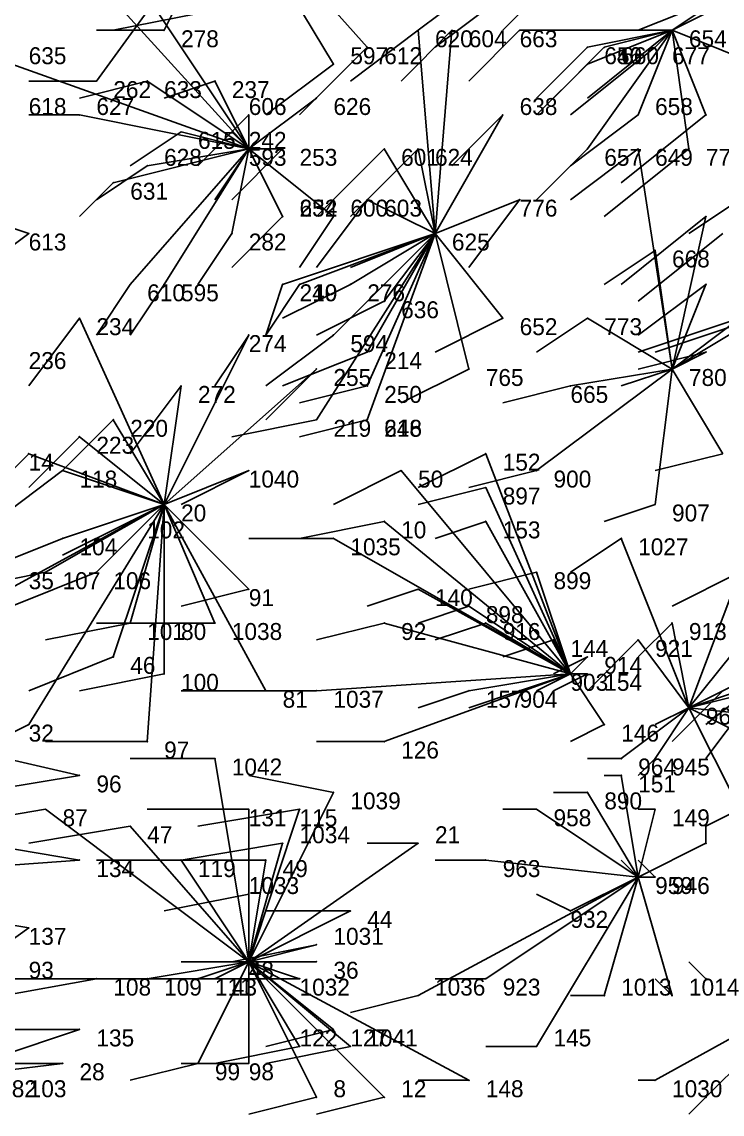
# Model space of a CAD drawing. Extents: x 13.668 to 13.876, y -34.05 to -33.931.
# Drawn here: x 13.7156 to 13.757, y -34.048 to -33.9835 of the extents above; entities that cross this region are included whole.
import ezdxf

# ---------------------------------------------------------------- set-up
doc = ezdxf.new("R2010")
doc.units = 0
for name, color, linetype in [('Facilities', 3, 'CONTINUOUS'), ('Facilities_lines', 3, 'CONTINUOUS'), ('Normals', 1, 'CONTINUOUS'), ('Source_points', 5, 'CONTINUOUS'), ('Text', 3, 'CONTINUOUS')]:
    doc.layers.add(name, color=color, linetype=linetype)

msp = doc.modelspace()

# ---------------------------------------------------------------- linework, layer by layer
at = {"layer": 'Facilities', "color": 3}
for p in [(13.754, -33.984, -1.216), (13.729, -33.991, -1.217), (13.74, -33.996, -1.217), (13.754, -34.004, -1.217), (13.724, -34.012, -1.218), (13.748, -34.022, -1.217), (13.755, -34.024, -1.217), (13.752, -34.034, -1.217), (13.729, -34.039, -1.218), (13.756, -34.04, -1.216)]:
    msp.add_point(p, dxfattribs=at)
at = {"layer": 'Facilities_lines', "color": 3}
for p, q in [((13.728, -33.976, -1.217), (13.72, -33.987, -1.218)), ((13.728, -33.976, -1.217), (13.724, -33.984, -1.218)), ((13.728, -33.976, -1.217), (13.734, -33.986, -1.217)), ((13.728, -33.976, -1.217), (13.736, -33.985, -1.217)), ((13.729, -33.991, -1.217), (13.721, -33.979, -1.217)), ((13.729, -33.991, -1.217), (13.719, -33.98, -1.217)), ((13.754, -33.984, -1.216), (13.76, -33.981, -1.215)), ((13.754, -33.984, -1.216), (13.757, -33.982, -1.216)), ((13.74, -33.996, -1.217), (13.739, -33.984, -1.217)), ((13.74, -33.996, -1.217), (13.741, -33.984, -1.217)), ((13.754, -33.984, -1.216), (13.745, -33.984, -1.217)), ((13.754, -33.984, -1.216), (13.749, -33.986, -1.216)), ((13.754, -33.984, -1.216), (13.749, -33.985, -1.217)), ((13.754, -33.984, -1.216), (13.749, -33.991, -1.217)), ((13.754, -33.984, -1.216), (13.75, -33.985, -1.216)), ((13.754, -33.984, -1.216), (13.752, -33.989, -1.217)), ((13.754, -33.984, -1.216), (13.753, -33.985, -1.217)), ((13.754, -33.984, -1.216), (13.756, -33.989, -1.216)), ((13.754, -33.984, -1.216), (13.764, -33.988, -1.215)), ((13.754, -33.984, -1.216), (13.755, -33.991, -1.217)), ((13.729, -33.991, -1.217), (13.715, -33.986, -1.217)), ((13.729, -33.991, -1.217), (13.723, -33.987, -1.217)), ((13.729, -33.991, -1.217), (13.727, -33.987, -1.218)), ((13.729, -33.991, -1.217), (13.733, -33.988, -1.217)), ((13.729, -33.991, -1.217), (13.719, -33.989, -1.217)), ((13.729, -33.991, -1.217), (13.729, -33.989, -1.217)), ((13.74, -33.996, -1.217), (13.744, -33.989, -1.216)), ((13.729, -33.991, -1.217), (13.725, -33.99, -1.217)), ((13.729, -33.991, -1.217), (13.728, -33.99, -1.218)), ((13.729, -33.991, -1.217), (13.721, -33.993, -1.217)), ((13.729, -33.991, -1.217), (13.722, -33.999, -1.217)), ((13.729, -33.991, -1.217), (13.723, -33.992, -1.217)), ((13.729, -33.991, -1.217), (13.724, -33.999, -1.217)), ((13.729, -33.991, -1.217), (13.728, -33.996, -1.218)), ((13.729, -33.991, -1.217), (13.731, -33.995, -1.218)), ((13.729, -33.991, -1.217), (13.731, -33.991, -1.218)), ((13.729, -33.991, -1.217), (13.734, -33.995, -1.216)), ((13.729, -33.991, -1.217), (13.731, -33.995, -1.217)), ((13.74, -33.996, -1.217), (13.737, -33.991, -1.217)), ((13.74, -33.996, -1.217), (13.739, -33.991, -1.217)), ((13.754, -34.004, -1.217), (13.752, -33.991, -1.216)), ((13.707, -33.993, -1.218), (13.716, -33.996, -1.217)), ((13.74, -33.996, -1.217), (13.736, -33.994, -1.217)), ((13.74, -33.996, -1.217), (13.745, -33.994, -1.217)), ((13.754, -34.004, -1.217), (13.756, -33.995, -1.217)), ((13.74, -33.996, -1.217), (13.731, -33.999, -1.218)), ((13.74, -33.996, -1.217), (13.732, -33.999, -1.218)), ((13.74, -33.996, -1.217), (13.733, -34.007, -1.218)), ((13.74, -33.996, -1.217), (13.734, -34.002, -1.217)), ((13.74, -33.996, -1.217), (13.735, -33.999, -1.218)), ((13.74, -33.996, -1.217), (13.736, -34.003, -1.218)), ((13.74, -33.996, -1.217), (13.736, -34.007, -1.218)), ((13.74, -33.996, -1.217), (13.736, -34.005, -1.218)), ((13.74, -33.996, -1.217), (13.736, -34.007, -1.217)), ((13.74, -33.996, -1.217), (13.737, -34, -1.217)), ((13.74, -33.996, -1.217), (13.744, -34.001, -1.217)), ((13.74, -33.996, -1.217), (13.742, -34.004, -1.217)), ((13.754, -34.004, -1.217), (13.753, -33.997, -1.217)), ((13.754, -34.004, -1.217), (13.756, -33.999, -1.217)), ((13.724, -34.012, -1.218), (13.719, -34.001, -1.218)), ((13.754, -34.004, -1.217), (13.749, -34.001, -1.216)), ((13.754, -34.004, -1.217), (13.759, -34.001, -1.217)), ((13.754, -34.004, -1.217), (13.758, -34.001, -1.217)), ((13.724, -34.012, -1.218), (13.729, -34.002, -1.218)), ((13.754, -34.004, -1.217), (13.756, -34.003, -1.217)), ((13.724, -34.012, -1.218), (13.733, -34.004, -1.218)), ((13.754, -34.004, -1.217), (13.746, -34.01, -1.216)), ((13.754, -34.004, -1.217), (13.748, -34.005, -1.217)), ((13.754, -34.004, -1.217), (13.753, -34.012, -1.217)), ((13.754, -34.004, -1.217), (13.757, -34.009, -1.217)), ((13.724, -34.012, -1.218), (13.725, -34.005, -1.218)), ((13.724, -34.012, -1.218), (13.721, -34.007, -1.218)), ((13.724, -34.012, -1.218), (13.719, -34.008, -1.218)), ((13.724, -34.012, -1.218), (13.716, -34.009, -1.218)), ((13.748, -34.022, -1.217), (13.743, -34.009, -1.218)), ((13.724, -34.012, -1.218), (13.718, -34.01, -1.219)), ((13.724, -34.012, -1.218), (13.729, -34.01, -1.217)), ((13.748, -34.022, -1.217), (13.738, -34.01, -1.218)), ((13.748, -34.022, -1.217), (13.743, -34.011, -1.216)), ((13.724, -34.012, -1.218), (13.713, -34.018, -1.218)), ((13.724, -34.012, -1.218), (13.716, -34.025, -1.218)), ((13.724, -34.012, -1.218), (13.717, -34.016, -1.218)), ((13.724, -34.012, -1.218), (13.718, -34.014, -1.219)), ((13.724, -34.012, -1.218), (13.72, -34.016, -1.219)), ((13.724, -34.012, -1.218), (13.721, -34.021, -1.218)), ((13.724, -34.012, -1.218), (13.722, -34.019, -1.219)), ((13.724, -34.012, -1.218), (13.722, -34.013, -1.218)), ((13.724, -34.012, -1.218), (13.723, -34.026, -1.218)), ((13.724, -34.012, -1.218), (13.724, -34.019, -1.218)), ((13.724, -34.012, -1.218), (13.73, -34.023, -1.218)), ((13.724, -34.012, -1.218), (13.729, -34.017, -1.218)), ((13.724, -34.012, -1.218), (13.724, -34.022, -1.219)), ((13.724, -34.012, -1.218), (13.727, -34.019, -1.217)), ((13.748, -34.022, -1.217), (13.737, -34.013, -1.218)), ((13.748, -34.022, -1.217), (13.743, -34.013, -1.218)), ((13.748, -34.022, -1.217), (13.734, -34.014, -1.217)), ((13.755, -34.024, -1.217), (13.751, -34.014, -1.217)), ((13.755, -34.024, -1.217), (13.763, -34.014, -1.217)), ((13.748, -34.022, -1.217), (13.746, -34.016, -1.216)), ((13.755, -34.024, -1.217), (13.758, -34.016, -1.216)), ((13.748, -34.022, -1.217), (13.739, -34.017, -1.218)), ((13.748, -34.022, -1.217), (13.742, -34.018, -1.217)), ((13.748, -34.022, -1.217), (13.737, -34.019, -1.218)), ((13.748, -34.022, -1.217), (13.743, -34.019, -1.217)), ((13.755, -34.024, -1.217), (13.754, -34.019, -1.217)), ((13.748, -34.022, -1.217), (13.747, -34.02, -1.218)), ((13.755, -34.024, -1.217), (13.752, -34.02, -1.217)), ((13.748, -34.022, -1.217), (13.749, -34.021, -1.217)), ((13.755, -34.024, -1.217), (13.761, -34.021, -1.217)), ((13.755, -34.024, -1.217), (13.764, -34.021, -1.217)), ((13.748, -34.022, -1.217), (13.733, -34.023, -1.217)), ((13.748, -34.022, -1.217), (13.737, -34.026, -1.218)), ((13.748, -34.022, -1.217), (13.742, -34.023, -1.218)), ((13.748, -34.022, -1.217), (13.745, -34.023, -1.217)), ((13.748, -34.022, -1.217), (13.75, -34.025, -1.218)), ((13.748, -34.022, -1.217), (13.749, -34.022, -1.218)), ((13.755, -34.024, -1.217), (13.757, -34.023, -1.217)), ((13.755, -34.024, -1.217), (13.759, -34.023, -1.217)), ((13.755, -34.024, -1.217), (13.751, -34.027, -1.217)), ((13.755, -34.024, -1.217), (13.753, -34.027, -1.216)), ((13.755, -34.024, -1.217), (13.764, -34.025, -1.218)), ((13.755, -34.024, -1.217), (13.761, -34.027, -1.217)), ((13.755, -34.024, -1.217), (13.758, -34.03, -1.217)), ((13.706, -34.025, -1.219), (13.719, -34.028, -1.219)), ((13.729, -34.039, -1.218), (13.727, -34.027, -1.217)), ((13.752, -34.034, -1.217), (13.751, -34.028, -1.218)), ((13.729, -34.039, -1.218), (13.734, -34.029, -1.217)), ((13.752, -34.034, -1.217), (13.749, -34.029, -1.217)), ((13.729, -34.039, -1.218), (13.717, -34.03, -1.218)), ((13.729, -34.039, -1.218), (13.732, -34.03, -1.218)), ((13.729, -34.039, -1.218), (13.729, -34.03, -1.219)), ((13.752, -34.034, -1.217), (13.746, -34.03, -1.217)), ((13.752, -34.034, -1.217), (13.753, -34.03, -1.218)), ((13.729, -34.039, -1.218), (13.722, -34.031, -1.218)), ((13.729, -34.039, -1.218), (13.739, -34.032, -1.218)), ((13.729, -34.039, -1.218), (13.731, -34.032, -1.217)), ((13.752, -34.034, -1.217), (13.756, -34.032, -1.217)), ((13.691, -34.035, -1.22), (13.719, -34.033, -1.22)), ((13.729, -34.039, -1.218), (13.725, -34.033, -1.218)), ((13.729, -34.039, -1.218), (13.73, -34.033, -1.219)), ((13.752, -34.034, -1.217), (13.743, -34.033, -1.217)), ((13.752, -34.034, -1.217), (13.739, -34.041, -1.217)), ((13.752, -34.034, -1.217), (13.743, -34.04, -1.217)), ((13.752, -34.034, -1.217), (13.746, -34.044, -1.218)), ((13.752, -34.034, -1.217), (13.748, -34.036, -1.217)), ((13.752, -34.034, -1.217), (13.75, -34.041, -1.217)), ((13.752, -34.034, -1.217), (13.753, -34.034, -1.217)), ((13.752, -34.034, -1.217), (13.754, -34.041, -1.217)), ((13.729, -34.039, -1.218), (13.729, -34.035, -1.217)), ((13.729, -34.039, -1.218), (13.735, -34.036, -1.218)), ((13.709, -34.042, -1.219), (13.716, -34.037, -1.219)), ((13.729, -34.039, -1.218), (13.733, -34.038, -1.217)), ((13.729, -34.039, -1.218), (13.723, -34.04, -1.219)), ((13.729, -34.039, -1.218), (13.726, -34.045, -1.219)), ((13.729, -34.039, -1.218), (13.726, -34.04, -1.218)), ((13.729, -34.039, -1.218), (13.727, -34.04, -1.218)), ((13.729, -34.039, -1.218), (13.733, -34.047, -1.218)), ((13.729, -34.039, -1.218), (13.733, -34.039, -1.218)), ((13.729, -34.039, -1.218), (13.737, -34.047, -1.218)), ((13.729, -34.039, -1.218), (13.729, -34.045, -1.218)), ((13.729, -34.039, -1.218), (13.732, -34.044, -1.218)), ((13.729, -34.039, -1.218), (13.734, -34.043, -1.218)), ((13.729, -34.039, -1.218), (13.742, -34.046, -1.218)), ((13.729, -34.039, -1.218), (13.732, -34.04, -1.217)), ((13.729, -34.039, -1.218), (13.735, -34.044, -1.217)), ((13.709, -34.042, -1.219), (13.72, -34.04, -1.219)), ((13.762, -34.041, -1.217), (13.753, -34.046, -1.217)), ((13.762, -34.041, -1.217), (13.756, -34.047, -1.217)), ((13.71, -34.046, -1.219), (13.719, -34.043, -1.219)), ((13.71, -34.046, -1.219), (13.718, -34.045, -1.218))]:
    msp.add_line(p, q, dxfattribs=at)
at = {"layer": 'Normals', "color": 1}
for p, q in [((13.748, -33.98, -1.216), (13.744, -33.984, -1.116)), ((13.743, -33.981, -1.217), (13.739, -33.984, -1.117)), ((13.744, -33.982, -1.216), (13.74, -33.985, -1.116)), ((13.757, -33.982, -1.216), (13.752, -33.984, -1.116)), ((13.726, -33.983, -1.217), (13.721, -33.984, -1.117)), ((13.724, -33.984, -1.218), (13.72, -33.984, -1.118)), ((13.739, -33.984, -1.217), (13.735, -33.987, -1.117)), ((13.741, -33.984, -1.217), (13.738, -33.987, -1.117)), ((13.745, -33.984, -1.217), (13.742, -33.987, -1.117)), ((13.754, -33.984, -1.216), (13.749, -33.988, -1.116)), ((13.736, -33.985, -1.217), (13.732, -33.989, -1.117)), ((13.749, -33.985, -1.217), (13.746, -33.988, -1.117)), ((13.75, -33.985, -1.216), (13.747, -33.988, -1.116)), ((13.753, -33.985, -1.217), (13.748, -33.989, -1.117)), ((13.734, -33.986, -1.217), (13.73, -33.989, -1.117)), ((13.749, -33.986, -1.216), (13.746, -33.989, -1.116)), ((13.72, -33.987, -1.218), (13.716, -33.987, -1.118)), ((13.723, -33.987, -1.217), (13.719, -33.988, -1.117)), ((13.727, -33.987, -1.218), (13.724, -33.988, -1.118)), ((13.733, -33.988, -1.217), (13.729, -33.991, -1.117)), ((13.719, -33.989, -1.217), (13.716, -33.989, -1.117)), ((13.729, -33.989, -1.217), (13.727, -33.991, -1.117)), ((13.744, -33.989, -1.216), (13.741, -33.992, -1.116)), ((13.752, -33.989, -1.217), (13.748, -33.992, -1.117)), ((13.756, -33.989, -1.216), (13.751, -33.993, -1.116)), ((13.725, -33.99, -1.217), (13.722, -33.992, -1.117)), ((13.728, -33.99, -1.218), (13.726, -33.992, -1.118)), ((13.729, -33.991, -1.217), (13.727, -33.994, -1.117)), ((13.731, -33.991, -1.218), (13.728, -33.994, -1.118)), ((13.737, -33.991, -1.217), (13.733, -33.995, -1.117)), ((13.739, -33.991, -1.217), (13.735, -33.995, -1.117)), ((13.749, -33.991, -1.217), (13.746, -33.994, -1.117)), ((13.752, -33.991, -1.216), (13.748, -33.994, -1.116)), ((13.755, -33.991, -1.217), (13.75, -33.995, -1.117)), ((13.723, -33.992, -1.217), (13.72, -33.994, -1.117)), ((13.761, -33.992, -1.217), (13.755, -33.996, -1.117)), ((13.721, -33.993, -1.217), (13.719, -33.995, -1.117)), ((13.736, -33.994, -1.217), (13.733, -33.998, -1.117)), ((13.745, -33.994, -1.217), (13.742, -33.998, -1.117)), ((13.731, -33.995, -1.218), (13.728, -33.998, -1.118)), ((13.731, -33.995, -1.217), (13.728, -33.998, -1.117)), ((13.734, -33.995, -1.216), (13.732, -33.998, -1.116)), ((13.756, -33.995, -1.217), (13.751, -33.999, -1.117)), ((13.716, -33.996, -1.217), (13.712, -33.999, -1.117)), ((13.728, -33.996, -1.218), (13.726, -33.999, -1.118)), ((13.74, -33.996, -1.217), (13.735, -33.998, -1.117)), ((13.757, -33.996, -1.216), (13.752, -34, -1.116)), ((13.753, -33.997, -1.217), (13.75, -33.999, -1.117)), ((13.722, -33.999, -1.217), (13.72, -34.002, -1.117)), ((13.724, -33.999, -1.217), (13.722, -34.002, -1.117)), ((13.731, -33.999, -1.218), (13.73, -34.002, -1.118)), ((13.732, -33.999, -1.218), (13.73, -34.002, -1.118)), ((13.735, -33.999, -1.218), (13.731, -34.001, -1.118)), ((13.756, -33.999, -1.217), (13.752, -34.002, -1.117)), ((13.737, -34, -1.217), (13.733, -34.002, -1.117)), ((13.719, -34.001, -1.218), (13.716, -34.005, -1.118)), ((13.744, -34.001, -1.217), (13.74, -34.003, -1.117)), ((13.749, -34.001, -1.216), (13.746, -34.003, -1.116)), ((13.758, -34.001, -1.217), (13.752, -34.003, -1.117)), ((13.759, -34.001, -1.217), (13.753, -34.003, -1.117)), ((13.729, -34.002, -1.218), (13.727, -34.005, -1.118)), ((13.734, -34.002, -1.217), (13.73, -34.005, -1.117)), ((13.736, -34.003, -1.218), (13.731, -34.005, -1.118)), ((13.756, -34.003, -1.217), (13.752, -34.004, -1.117)), ((13.733, -34.004, -1.218), (13.73, -34.007, -1.118)), ((13.742, -34.004, -1.217), (13.738, -34.006, -1.117)), ((13.754, -34.004, -1.217), (13.751, -34.005, -1.117)), ((13.725, -34.005, -1.218), (13.722, -34.009, -1.118)), ((13.736, -34.005, -1.218), (13.732, -34.006, -1.118)), ((13.748, -34.005, -1.217), (13.744, -34.006, -1.117)), ((13.721, -34.007, -1.218), (13.718, -34.01, -1.118)), ((13.733, -34.007, -1.218), (13.728, -34.008, -1.118)), ((13.736, -34.007, -1.218), (13.732, -34.008, -1.118)), ((13.736, -34.007, -1.217), (13.732, -34.008, -1.117)), ((13.719, -34.008, -1.218), (13.716, -34.011, -1.118)), ((13.716, -34.009, -1.218), (13.712, -34.013, -1.118)), ((13.743, -34.009, -1.218), (13.739, -34.011, -1.118)), ((13.757, -34.009, -1.217), (13.753, -34.01, -1.117)), ((13.718, -34.01, -1.219), (13.714, -34.013, -1.119)), ((13.729, -34.01, -1.217), (13.725, -34.012, -1.117)), ((13.738, -34.01, -1.218), (13.734, -34.012, -1.118)), ((13.746, -34.01, -1.216), (13.742, -34.011, -1.116)), ((13.743, -34.011, -1.216), (13.739, -34.012, -1.116)), ((13.724, -34.012, -1.218), (13.721, -34.013, -1.118)), ((13.753, -34.012, -1.217), (13.75, -34.013, -1.117)), ((13.722, -34.013, -1.218), (13.718, -34.015, -1.118)), ((13.737, -34.013, -1.218), (13.732, -34.014, -1.118)), ((13.743, -34.013, -1.218), (13.74, -34.014, -1.118)), ((13.718, -34.014, -1.219), (13.713, -34.016, -1.119)), ((13.734, -34.014, -1.217), (13.729, -34.014, -1.117)), ((13.751, -34.014, -1.217), (13.748, -34.016, -1.117)), ((13.717, -34.016, -1.218), (13.712, -34.017, -1.118)), ((13.72, -34.016, -1.219), (13.715, -34.018, -1.119)), ((13.746, -34.016, -1.216), (13.742, -34.017, -1.116)), ((13.758, -34.016, -1.216), (13.754, -34.018, -1.116)), ((13.729, -34.017, -1.218), (13.725, -34.018, -1.118)), ((13.739, -34.017, -1.218), (13.736, -34.018, -1.118)), ((13.742, -34.018, -1.217), (13.739, -34.019, -1.117)), ((13.722, -34.019, -1.219), (13.717, -34.02, -1.119)), ((13.724, -34.019, -1.218), (13.72, -34.019, -1.118)), ((13.727, -34.019, -1.217), (13.723, -34.019, -1.117)), ((13.737, -34.019, -1.218), (13.733, -34.02, -1.118)), ((13.743, -34.019, -1.217), (13.74, -34.02, -1.117)), ((13.754, -34.019, -1.217), (13.752, -34.021, -1.117)), ((13.747, -34.02, -1.218), (13.744, -34.021, -1.118)), ((13.752, -34.02, -1.217), (13.749, -34.023, -1.117)), ((13.721, -34.021, -1.218), (13.716, -34.023, -1.118)), ((13.749, -34.021, -1.217), (13.747, -34.022, -1.117)), ((13.761, -34.021, -1.217), (13.756, -34.025, -1.117)), ((13.724, -34.022, -1.219), (13.719, -34.023, -1.119)), ((13.748, -34.022, -1.217), (13.746, -34.023, -1.117)), ((13.749, -34.022, -1.218), (13.747, -34.023, -1.118)), ((13.73, -34.023, -1.218), (13.725, -34.023, -1.118)), ((13.733, -34.023, -1.217), (13.729, -34.023, -1.117)), ((13.742, -34.023, -1.218), (13.739, -34.024, -1.118)), ((13.745, -34.023, -1.217), (13.742, -34.024, -1.117)), ((13.757, -34.023, -1.217), (13.754, -34.026, -1.117)), ((13.759, -34.023, -1.217), (13.756, -34.027, -1.117)), ((13.755, -34.024, -1.217), (13.753, -34.025, -1.117)), ((13.716, -34.025, -1.218), (13.712, -34.027, -1.118)), ((13.75, -34.025, -1.218), (13.748, -34.026, -1.118)), ((13.723, -34.026, -1.218), (13.717, -34.026, -1.118)), ((13.737, -34.026, -1.218), (13.733, -34.026, -1.118)), ((13.727, -34.027, -1.217), (13.722, -34.027, -1.117)), ((13.751, -34.027, -1.217), (13.749, -34.027, -1.117)), ((13.753, -34.027, -1.216), (13.752, -34.028, -1.116)), ((13.719, -34.028, -1.219), (13.713, -34.029, -1.119)), ((13.734, -34.029, -1.217), (13.729, -34.028, -1.117)), ((13.751, -34.028, -1.218), (13.75, -34.028, -1.118)), ((13.749, -34.029, -1.217), (13.747, -34.029, -1.117)), ((13.717, -34.03, -1.218), (13.711, -34.031, -1.118)), ((13.729, -34.03, -1.219), (13.723, -34.03, -1.119)), ((13.732, -34.03, -1.218), (13.726, -34.031, -1.118)), ((13.746, -34.03, -1.217), (13.744, -34.03, -1.117)), ((13.753, -34.03, -1.218), (13.752, -34.03, -1.118)), ((13.758, -34.03, -1.217), (13.756, -34.031, -1.117)), ((13.722, -34.031, -1.218), (13.716, -34.032, -1.118)), ((13.756, -34.032, -1.217), (13.756, -34.031, -1.117)), ((13.719, -34.033, -1.22), (13.713, -34.032, -1.12)), ((13.731, -34.032, -1.217), (13.725, -34.033, -1.117)), ((13.739, -34.032, -1.218), (13.736, -34.032, -1.118)), ((13.725, -34.033, -1.218), (13.72, -34.033, -1.118)), ((13.73, -34.033, -1.219), (13.725, -34.033, -1.119)), ((13.743, -34.033, -1.217), (13.74, -34.033, -1.117)), ((13.752, -34.034, -1.217), (13.751, -34.033, -1.117)), ((13.753, -34.034, -1.217), (13.752, -34.033, -1.117)), ((13.729, -34.035, -1.217), (13.724, -34.036, -1.117)), ((13.748, -34.036, -1.217), (13.746, -34.035, -1.117)), ((13.716, -34.037, -1.219), (13.71, -34.036, -1.119)), ((13.735, -34.036, -1.218), (13.73, -34.036, -1.118)), ((13.733, -34.038, -1.217), (13.728, -34.039, -1.117)), ((13.729, -34.039, -1.218), (13.725, -34.039, -1.118)), ((13.733, -34.039, -1.218), (13.728, -34.039, -1.118)), ((13.756, -34.04, -1.216), (13.755, -34.039, -1.116)), ((13.72, -34.04, -1.219), (13.714, -34.04, -1.119)), ((13.723, -34.04, -1.219), (13.718, -34.04, -1.119)), ((13.726, -34.04, -1.218), (13.721, -34.04, -1.118)), ((13.727, -34.04, -1.218), (13.722, -34.04, -1.118)), ((13.732, -34.04, -1.217), (13.727, -34.04, -1.117)), ((13.743, -34.04, -1.217), (13.74, -34.04, -1.117)), ((13.754, -34.041, -1.217), (13.753, -34.04, -1.117)), ((13.739, -34.041, -1.217), (13.735, -34.042, -1.117)), ((13.75, -34.041, -1.217), (13.748, -34.041, -1.117)), ((13.719, -34.043, -1.219), (13.714, -34.043, -1.119)), ((13.734, -34.043, -1.218), (13.73, -34.044, -1.118)), ((13.732, -34.044, -1.218), (13.727, -34.045, -1.118)), ((13.735, -34.044, -1.217), (13.73, -34.045, -1.117)), ((13.746, -34.044, -1.218), (13.743, -34.044, -1.118)), ((13.718, -34.045, -1.218), (13.713, -34.045, -1.118)), ((13.726, -34.045, -1.219), (13.722, -34.046, -1.119)), ((13.729, -34.045, -1.218), (13.725, -34.045, -1.118)), ((13.742, -34.046, -1.218), (13.739, -34.046, -1.118)), ((13.753, -34.046, -1.217), (13.752, -34.046, -1.117)), ((13.733, -34.047, -1.218), (13.729, -34.048, -1.118)), ((13.737, -34.047, -1.218), (13.733, -34.048, -1.118)), ((13.756, -34.047, -1.217), (13.755, -34.048, -1.117))]:
    msp.add_line(p, q, dxfattribs=at)
at = {"layer": 'Source_points', "color": 5}
for p in [(13.724, -33.984, -1.218), (13.739, -33.984, -1.217), (13.741, -33.984, -1.217), (13.745, -33.984, -1.217), (13.736, -33.985, -1.217), (13.749, -33.985, -1.217), (13.75, -33.985, -1.216), (13.753, -33.985, -1.217), (13.734, -33.986, -1.217), (13.749, -33.986, -1.216), (13.72, -33.987, -1.218), (13.723, -33.987, -1.217), (13.727, -33.987, -1.218), (13.733, -33.988, -1.217), (13.719, -33.989, -1.217), (13.729, -33.989, -1.217), (13.744, -33.989, -1.216), (13.752, -33.989, -1.217), (13.756, -33.989, -1.216), (13.725, -33.99, -1.217), (13.728, -33.99, -1.218), (13.731, -33.991, -1.218), (13.737, -33.991, -1.217), (13.739, -33.991, -1.217), (13.749, -33.991, -1.217), (13.752, -33.991, -1.216), (13.755, -33.991, -1.217), (13.723, -33.992, -1.217), (13.721, -33.993, -1.217), (13.736, -33.994, -1.217), (13.745, -33.994, -1.217), (13.731, -33.995, -1.218), (13.731, -33.995, -1.217), (13.734, -33.995, -1.216), (13.756, -33.995, -1.217), (13.716, -33.996, -1.217), (13.728, -33.996, -1.218), (13.753, -33.997, -1.217), (13.722, -33.999, -1.217), (13.724, -33.999, -1.217), (13.731, -33.999, -1.218), (13.732, -33.999, -1.218), (13.735, -33.999, -1.218), (13.756, -33.999, -1.217), (13.737, -34, -1.217), (13.719, -34.001, -1.218), (13.744, -34.001, -1.217), (13.749, -34.001, -1.216), (13.729, -34.002, -1.218), (13.734, -34.002, -1.217), (13.736, -34.003, -1.218), (13.756, -34.003, -1.217), (13.733, -34.004, -1.218), (13.742, -34.004, -1.217), (13.725, -34.005, -1.218), (13.736, -34.005, -1.218), (13.748, -34.005, -1.217), (13.721, -34.007, -1.218), (13.733, -34.007, -1.218), (13.736, -34.007, -1.218), (13.736, -34.007, -1.217), (13.719, -34.008, -1.218), (13.716, -34.009, -1.218), (13.743, -34.009, -1.218), (13.718, -34.01, -1.219), (13.729, -34.01, -1.217), (13.738, -34.01, -1.218), (13.746, -34.01, -1.216), (13.743, -34.011, -1.216), (13.753, -34.012, -1.217), (13.722, -34.013, -1.218), (13.737, -34.013, -1.218), (13.743, -34.013, -1.218), (13.718, -34.014, -1.219), (13.734, -34.014, -1.217), (13.751, -34.014, -1.217), (13.717, -34.016, -1.218), (13.72, -34.016, -1.219), (13.746, -34.016, -1.216), (13.729, -34.017, -1.218), (13.739, -34.017, -1.218), (13.742, -34.018, -1.217), (13.722, -34.019, -1.219), (13.724, -34.019, -1.218), (13.727, -34.019, -1.217), (13.737, -34.019, -1.218), (13.743, -34.019, -1.217), (13.754, -34.019, -1.217), (13.747, -34.02, -1.218), (13.752, -34.02, -1.217), (13.721, -34.021, -1.218), (13.749, -34.021, -1.217), (13.724, -34.022, -1.219), (13.749, -34.022, -1.218), (13.73, -34.023, -1.218), (13.733, -34.023, -1.217), (13.742, -34.023, -1.218), (13.745, -34.023, -1.217), (13.716, -34.025, -1.218), (13.75, -34.025, -1.218), (13.723, -34.026, -1.218), (13.737, -34.026, -1.218), (13.727, -34.027, -1.217), (13.751, -34.027, -1.217), (13.753, -34.027, -1.216), (13.719, -34.028, -1.219), (13.751, -34.028, -1.218), (13.734, -34.029, -1.217), (13.749, -34.029, -1.217), (13.717, -34.03, -1.218), (13.729, -34.03, -1.219), (13.732, -34.03, -1.218), (13.746, -34.03, -1.217), (13.753, -34.03, -1.218), (13.722, -34.031, -1.218), (13.731, -34.032, -1.217), (13.739, -34.032, -1.218), (13.756, -34.032, -1.217), (13.719, -34.033, -1.22), (13.725, -34.033, -1.218), (13.73, -34.033, -1.219), (13.743, -34.033, -1.217), (13.753, -34.034, -1.217), (13.729, -34.035, -1.217), (13.735, -34.036, -1.218), (13.748, -34.036, -1.217), (13.716, -34.037, -1.219), (13.733, -34.038, -1.217), (13.733, -34.039, -1.218), (13.72, -34.04, -1.219), (13.723, -34.04, -1.219), (13.726, -34.04, -1.218), (13.727, -34.04, -1.218), (13.732, -34.04, -1.217), (13.743, -34.04, -1.217), (13.739, -34.041, -1.217), (13.75, -34.041, -1.217), (13.754, -34.041, -1.217), (13.719, -34.043, -1.219), (13.734, -34.043, -1.218), (13.732, -34.044, -1.218), (13.735, -34.044, -1.217), (13.746, -34.044, -1.218), (13.718, -34.045, -1.218), (13.726, -34.045, -1.219), (13.729, -34.045, -1.218), (13.742, -34.046, -1.218), (13.753, -34.046, -1.217), (13.733, -34.047, -1.218), (13.737, -34.047, -1.218), (13.756, -34.047, -1.217)]:
    msp.add_point(p, dxfattribs=at)

# ---------------------------------------------------------------- texts
at = {"layer": 'Text', "color": 3}
for s, p in [('278', (13.725, -33.985, -1.218)), ('620', (13.74, -33.985, -1.217)), ('604', (13.742, -33.985, -1.217)), ('663', (13.745, -33.985, -1.217)), ('654', (13.755, -33.985, -1.216)), ('635', (13.716, -33.986, -1.217)), ('597', (13.735, -33.986, -1.217)), ('612', (13.737, -33.986, -1.217)), ('646', (13.75, -33.986, -1.216)), ('650', (13.75, -33.986, -1.217)), ('660', (13.751, -33.986, -1.216)), ('677', (13.754, -33.986, -1.217)), ('262', (13.721, -33.988, -1.218)), ('633', (13.724, -33.988, -1.217)), ('237', (13.728, -33.988, -1.218)), ('618', (13.716, -33.989, -1.217)), ('627', (13.72, -33.989, -1.217)), ('606', (13.729, -33.989, -1.217)), ('626', (13.734, -33.989, -1.217)), ('638', (13.745, -33.989, -1.216)), ('658', (13.753, -33.989, -1.217)), ('615', (13.726, -33.991, -1.217)), ('242', (13.729, -33.991, -1.218)), ('628', (13.724, -33.992, -1.217)), ('593', (13.729, -33.992, -1.217)), ('253', (13.732, -33.992, -1.218)), ('601', (13.738, -33.992, -1.217)), ('624', (13.74, -33.992, -1.217)), ('657', (13.75, -33.992, -1.217)), ('649', (13.753, -33.992, -1.216)), ('779', (13.756, -33.992, -1.217)), ('631', (13.722, -33.994, -1.217)), ('252', (13.732, -33.995, -1.218)), ('634', (13.732, -33.995, -1.217)), ('600', (13.735, -33.995, -1.216)), ('603', (13.737, -33.995, -1.217)), ('776', (13.745, -33.995, -1.217)), ('613', (13.716, -33.997, -1.217)), ('282', (13.729, -33.997, -1.218)), ('625', (13.741, -33.997, -1.217)), ('668', (13.754, -33.998, -1.217)), ('610', (13.723, -34, -1.217)), ('595', (13.725, -34, -1.217)), ('210', (13.732, -34, -1.218)), ('249', (13.732, -34, -1.218)), ('276', (13.736, -34, -1.218)), ('636', (13.738, -34.001, -1.217)), ('234', (13.72, -34.002, -1.218)), ('652', (13.745, -34.002, -1.217)), ('773', (13.75, -34.002, -1.216)), ('274', (13.729, -34.003, -1.218)), ('594', (13.735, -34.003, -1.217)), ('236', (13.716, -34.004, -1.218)), ('214', (13.737, -34.004, -1.218)), ('255', (13.734, -34.005, -1.218)), ('765', (13.743, -34.005, -1.217)), ('780', (13.755, -34.005, -1.217)), ('272', (13.726, -34.006, -1.218)), ('250', (13.737, -34.006, -1.218)), ('665', (13.748, -34.006, -1.217)), ('220', (13.722, -34.008, -1.218)), ('219', (13.734, -34.008, -1.218)), ('248', (13.737, -34.008, -1.218)), ('616', (13.737, -34.008, -1.217)), ('223', (13.72, -34.009, -1.218)), ('14', (13.716, -34.01, -1.218)), ('152', (13.744, -34.01, -1.218)), ('118', (13.719, -34.011, -1.219)), ('1040', (13.729, -34.011, -1.217)), ('50', (13.739, -34.011, -1.218)), ('900', (13.747, -34.011, -1.216)), ('897', (13.744, -34.012, -1.216)), ('20', (13.725, -34.013, -1.218)), ('907', (13.754, -34.013, -1.217)), ('102', (13.723, -34.014, -1.218)), ('10', (13.738, -34.014, -1.218)), ('153', (13.744, -34.014, -1.218)), ('104', (13.719, -34.015, -1.219)), ('1035', (13.735, -34.015, -1.217)), ('1027', (13.752, -34.015, -1.217)), ('35', (13.716, -34.017, -1.219)), ('107', (13.718, -34.017, -1.218)), ('106', (13.721, -34.017, -1.219)), ('899', (13.747, -34.017, -1.216)), ('91', (13.729, -34.018, -1.218)), ('140', (13.74, -34.018, -1.218)), ('898', (13.743, -34.019, -1.217)), ('101', (13.723, -34.02, -1.219)), ('80', (13.725, -34.02, -1.218)), ('1038', (13.728, -34.02, -1.217)), ('92', (13.738, -34.02, -1.218)), ('916', (13.744, -34.02, -1.217)), ('913', (13.755, -34.02, -1.217)), ('144', (13.748, -34.021, -1.218)), ('921', (13.753, -34.021, -1.217)), ('46', (13.722, -34.022, -1.218)), ('914', (13.75, -34.022, -1.217)), ('100', (13.725, -34.023, -1.219)), ('903', (13.748, -34.023, -1.217)), ('154', (13.75, -34.023, -1.218)), ('81', (13.731, -34.024, -1.218)), ('1037', (13.734, -34.024, -1.217)), ('157', (13.743, -34.024, -1.218)), ('904', (13.745, -34.024, -1.217)), ('961', (13.756, -34.025, -1.217)), ('32', (13.716, -34.026, -1.218)), ('146', (13.751, -34.026, -1.218)), ('97', (13.724, -34.027, -1.218)), ('126', (13.738, -34.027, -1.218)), ('1042', (13.728, -34.028, -1.217)), ('964', (13.752, -34.028, -1.217)), ('945', (13.754, -34.028, -1.216)), ('96', (13.72, -34.029, -1.219)), ('151', (13.752, -34.029, -1.218)), ('1039', (13.735, -34.03, -1.217)), ('890', (13.75, -34.03, -1.217)), ('87', (13.718, -34.031, -1.218)), ('131', (13.729, -34.031, -1.219)), ('115', (13.732, -34.031, -1.218)), ('958', (13.747, -34.031, -1.217)), ('149', (13.754, -34.031, -1.218)), ('47', (13.723, -34.032, -1.218)), ('1034', (13.732, -34.032, -1.217)), ('21', (13.74, -34.032, -1.218)), ('134', (13.72, -34.034, -1.22)), ('119', (13.726, -34.034, -1.218)), ('49', (13.731, -34.034, -1.219)), ('963', (13.744, -34.034, -1.217)), ('1033', (13.729, -34.035, -1.217)), ('959', (13.753, -34.035, -1.217)), ('946', (13.754, -34.035, -1.217)), ('44', (13.736, -34.037, -1.218)), ('932', (13.748, -34.037, -1.217)), ('137', (13.716, -34.038, -1.219)), ('1031', (13.734, -34.038, -1.217)), ('93', (13.716, -34.04, -1.218)), ('48', (13.729, -34.04, -1.218)), ('36', (13.734, -34.04, -1.218)), ('108', (13.721, -34.041, -1.219)), ('109', (13.724, -34.041, -1.219)), ('111', (13.727, -34.041, -1.218)), ('43', (13.728, -34.041, -1.218)), ('1032', (13.732, -34.041, -1.217)), ('1036', (13.74, -34.041, -1.217)), ('923', (13.744, -34.041, -1.217)), ('1013', (13.751, -34.041, -1.217)), ('1014', (13.755, -34.041, -1.217)), ('135', (13.72, -34.044, -1.219)), ('122', (13.732, -34.044, -1.218)), ('127', (13.735, -34.044, -1.218)), ('1041', (13.736, -34.044, -1.217)), ('145', (13.747, -34.044, -1.218)), ('28', (13.719, -34.046, -1.218)), ('99', (13.727, -34.046, -1.219)), ('98', (13.729, -34.046, -1.218)), ('82', (13.715, -34.047, -1.218)), ('103', (13.716, -34.047, -1.218)), ('8', (13.734, -34.047, -1.218)), ('12', (13.738, -34.047, -1.218)), ('148', (13.743, -34.047, -1.218)), ('1030', (13.754, -34.047, -1.217))]:
    msp.add_text(s, height=0.001, dxfattribs=at).set_placement(p)

doc.saveas('drawing.dxf')
